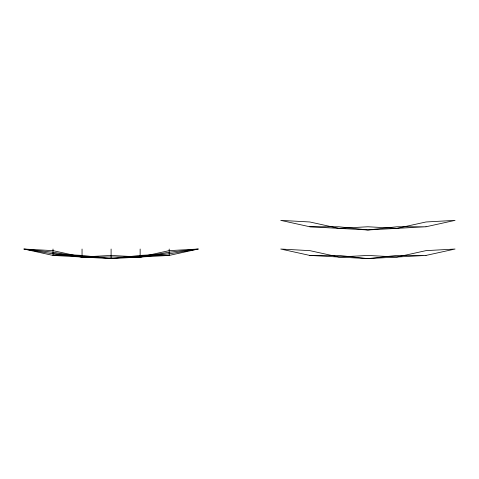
<?xml version="1.0" encoding="UTF-8"?>
<svg xmlns="http://www.w3.org/2000/svg" width="479" height="479" viewBox="0 0 479 479"><rect width="100%" height="100%" fill="white"/><g stroke="black" fill="none" stroke-linecap="round" stroke-linejoin="round"><path stroke-width="0.72" d="M425.999 226.765L455.05 220.376L425.999 221.975L396.953 228.363L367.902 226.765L338.857 228.363L309.805 221.975L280.76 220.376L309.805 226.765L367.902 229.962L425.999 226.765L396.953 226.765L367.902 229.962L338.857 226.765L309.805 226.765M425.999 255.427L455.05 249.038L425.999 250.637L396.953 257.025L367.902 255.427L338.857 257.025L309.805 250.637L280.76 249.038L309.805 255.427L367.902 258.624L425.999 255.427L396.953 255.427L367.902 258.624L338.857 255.427L309.805 255.427M169.195 253.834L198.24 249.038L169.195 250.637L140.143 257.025L82.047 257.025L53.001 253.834L23.95 249.038L53.001 250.637L82.047 257.025L111.098 255.427L140.143 257.025L169.195 253.834L140.143 255.427L111.098 258.624L53.001 255.427L23.95 249.038L53.001 252.235L82.047 257.025L82.047 249.038M53.001 253.834L82.047 255.427L111.098 258.624L169.195 255.427L198.24 249.038L169.195 252.235L140.143 257.025L140.143 249.038M82.047 255.427L53.001 255.427L53.001 249.038M140.143 255.427L169.195 255.427L169.195 249.038M111.098 249.038L111.098 258.624"/></g></svg>
